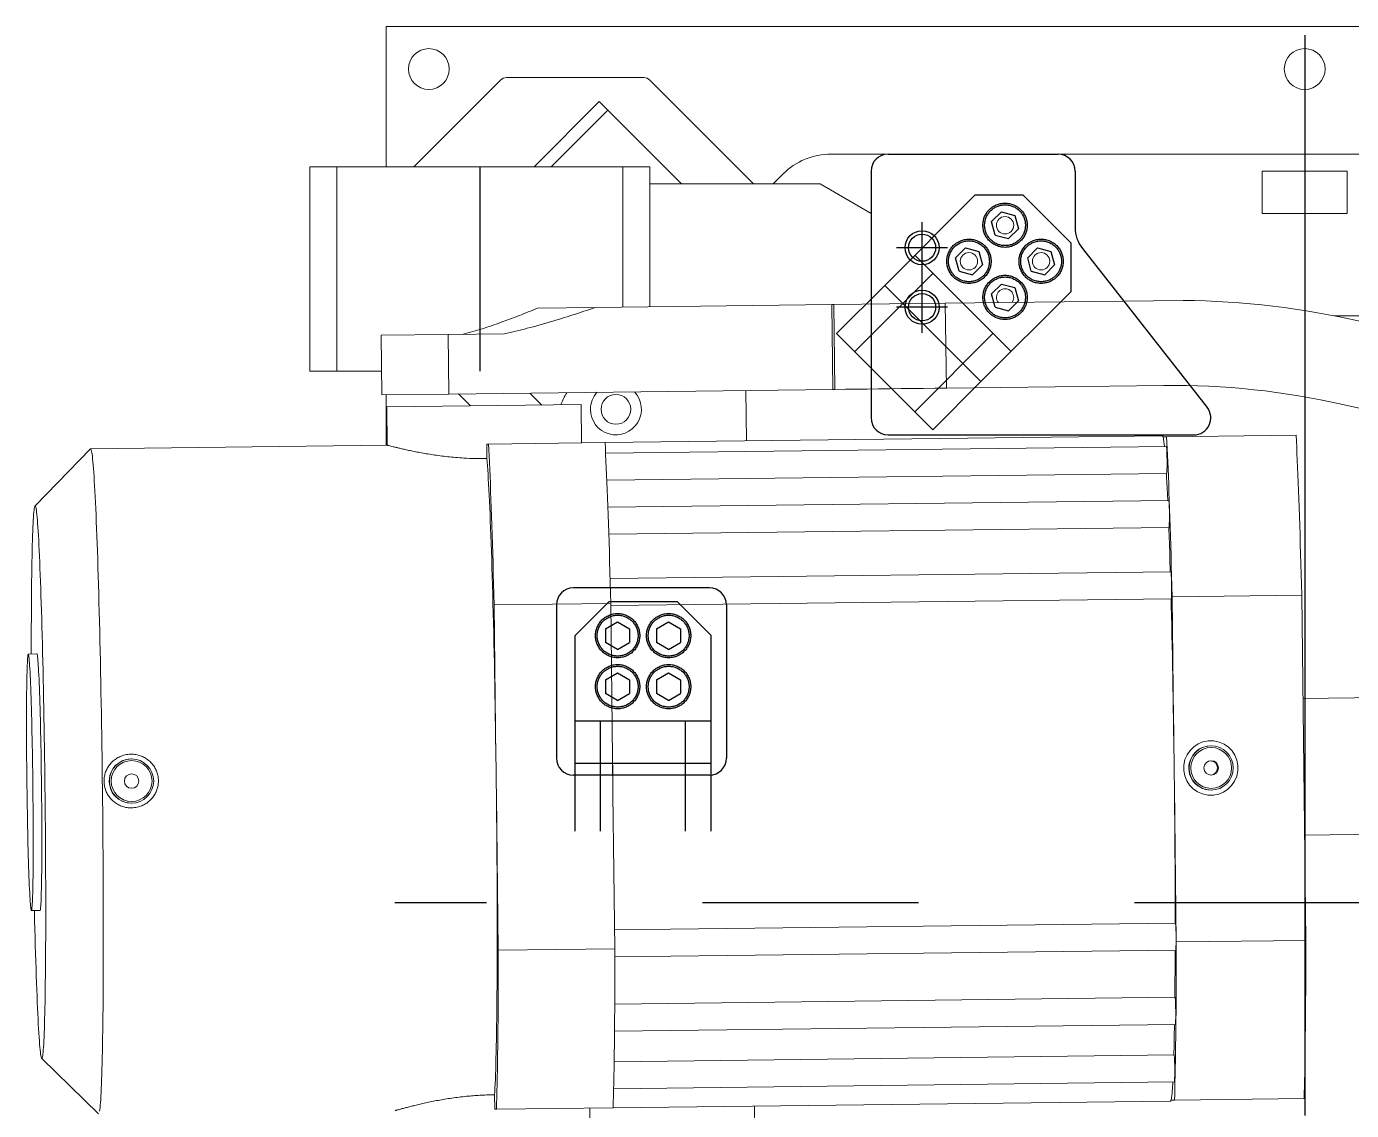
# Model space of a CAD drawing. Header units: millimetres. Extents: x 419 to 13500, y 498 to 10404.
# Drawn here: x 4496 to 5275, y 9001 to 9638 of the extents above; entities that cross this region are included whole.
import ezdxf

# ---------------------------------------------------------------- set-up
doc = ezdxf.new("R2010")
doc.units = ezdxf.units.MM
doc.header["$LTSCALE"] = 50
doc.linetypes.add('CENTERX2', pattern=[20.32, 12.7, -2.54, 2.54, -2.54])

msp = doc.modelspace()

# ---------------------------------------------------------------- linework, layer by layer
at = {"color": 7, "linetype": 'Continuous', "lineweight": 15}
for p, q in [((4707.32, 9638.37), (4707.32, 9555.87)), ((5787.32, 9638.37), (4707.32, 9638.37)), ((4774.47, 9606.88), (4723.46, 9555.87)), ((4858.71, 9608.37), (4778.06, 9608.37)), ((4923.31, 9545.87), (4862.3, 9606.88)), ((4832.53, 9594.23), (4794.17, 9555.87)), ((4837.52, 9589.23), (4832.53, 9594.23)), ((4880.88, 9545.87), (4837.52, 9589.23)), ((5002.32, 9563.37), (4968.82, 9563.37)), ((5002.32, 9563.37), (5102.32, 9563.37)), ((5392.32, 9563.37), (5102.32, 9563.37)), ((4662.32, 9435.87), (4662.32, 9555.87)), ((4678.32, 9555.87), (4662.32, 9555.87)), ((4678.32, 9435.87), (4678.32, 9555.87)), ((4846.32, 9555.87), (4678.32, 9555.87)), ((4862.32, 9555.87), (4846.32, 9555.87)), ((4862.32, 9473.6), (4862.32, 9555.87)), ((4940.53, 9551.65), (4934.75, 9545.87)), ((4992.32, 9553.37), (4992.32, 9528.55)), ((5112.32, 9553.37), (5112.32, 9520.28)), ((5222.32, 9553.37), (5222.32, 9528.37)), ((5272.32, 9553.37), (5222.32, 9553.37)), ((5272.32, 9528.37), (5272.32, 9553.37)), ((4862.32, 9545.87), (4962.32, 9545.87)), ((4992.32, 9528.55), (4962.32, 9545.87)), ((4992.32, 9528.55), (4992.32, 9475.17)), ((5222.32, 9528.37), (5272.32, 9528.37)), ((5116.59, 9507.93), (5140.91, 9476.96)), ((4969.25, 9474.89), (4830.17, 9473.21)), ((4970.39, 9474.9), (4969.25, 9474.89)), ((4969.25, 9474.89), (4969.85, 9425.04)), ((5036, 9475.7), (4970.39, 9474.9)), ((4970.39, 9474.9), (4971, 9425.05)), ((5175.82, 9477.39), (5036, 9475.7)), ((5036.6, 9425.84), (5036, 9475.7)), ((4830.17, 9473.21), (4796.12, 9472.8)), ((5377.32, 9468.37), (5264.63, 9468.37)), ((4776.72, 9457.83), (4743.72, 9457.43)), ((4743.72, 9457.43), (4704.24, 9456.95)), ((4704.24, 9456.95), (4704.67, 9421.83)), ((4743.72, 9457.43), (4744.15, 9422.31)), ((4678.32, 9435.87), (4662.32, 9435.87)), ((4704.5, 9435.87), (4678.32, 9435.87)), ((5164.48, 9427.39), (5036.6, 9425.84)), ((4744.15, 9422.31), (4704.67, 9421.83)), ((4707.32, 9421.86), (4707.32, 9392.24)), ((4969.85, 9425.04), (4744.15, 9422.31)), ((4749.82, 9422.38), (4756.84, 9415.35)), ((4791.74, 9422.88), (4798.76, 9415.85)), ((4918.65, 9424.42), (4919.01, 9394.79)), ((4919.01, 9394.79), (4918.65, 9424.42)), ((4971, 9425.05), (4969.85, 9425.04)), ((5233.7, 9422.88), (5233.7, 9422.87)), ((4821.9, 9416.13), (4707.61, 9414.75)), ((4707.61, 9414.75), (4707.88, 9392.24)), ((4822.17, 9393.62), (4821.9, 9416.13)), ((5320.65, 9404.64), (5269.64, 9416.23)), ((5163.67, 9397.75), (4835.92, 9393.79)), ((5164.02, 9397.19), (5166.04, 9397.21)), ((5242.21, 9398.13), (5166.04, 9397.21)), ((4533.35, 9390.08), (4500.76, 9356.67)), ((4707.89, 9392.24), (4533.45, 9390.13)), ((4766.35, 9392.95), (4767.36, 9392.96)), ((4766.45, 9384.41), (4766.35, 9392.95)), ((4835.92, 9393.79), (4767.36, 9392.96)), ((5166.03, 9391.6), (4836.25, 9387.61)), ((4836.99, 9371.73), (5166.23, 9375.71)), ((5167.43, 9359.86), (4837.6, 9355.87)), ((4838.13, 9339.99), (5167.62, 9343.97)), ((5168.72, 9317.93), (4838.89, 9313.94)), ((4839.27, 9298.05), (5168.91, 9302.04)), ((5245.52, 9304.12), (5169.35, 9303.2)), ((5169.35, 9303.2), (5170.44, 9212.27)), ((5245.52, 9304.12), (5247.96, 9101.26)), ((4839.26, 9299.21), (4770.7, 9298.38)), ((4770.7, 9298.38), (4771.79, 9207.45)), ((4839.26, 9299.21), (4840.35, 9208.28)), ((4501.9, 9269.61), (4496.82, 9269.55)), ((5387.46, 9245.08), (5246.25, 9243.37)), ((5192.16, 9215.58), (5192.02, 9215.58)), ((4557.38, 9207.91), (4557.22, 9207.91)), ((4840.35, 9208.28), (4840.6, 9187.28)), ((4772.05, 9186.45), (4773.14, 9095.52)), ((4840.6, 9187.28), (4841.7, 9096.35)), ((5170.69, 9191.27), (5171.78, 9100.34)), ((5192.33, 9189.58), (5192.48, 9189.59)), ((4557.54, 9181.91), (4557.69, 9181.91)), ((5405.65, 9165.03), (5247.21, 9163.11)), ((4498.64, 9118.82), (4503.72, 9118.88)), ((5171.34, 9111.36), (4841.56, 9107.38)), ((5247.96, 9101.26), (5171.78, 9100.34)), ((4841.7, 9096.35), (4773.14, 9095.52)), ((4841.7, 9091.49), (5171.53, 9095.47)), ((5171.13, 9067.79), (4841.61, 9063.81)), ((4841.49, 9047.92), (5171.32, 9051.9)), ((4504.69, 9031.82), (4538.08, 8999.21)), ((5170.56, 9033.92), (4841.26, 9029.94)), ((4840.96, 9014.05), (5170.76, 9018.03)), ((4771.08, 9001.98), (4770.97, 9010.52)), ((4840.65, 9002.82), (5168.39, 9006.78)), ((5170.75, 9007.38), (5168.73, 9007.36)), ((5246.93, 9008.3), (5170.75, 9007.38)), ((4772.09, 9001.99), (4771.08, 9001.98)), ((4840.65, 9002.82), (4772.09, 9001.99)), ((4827.06, 8988.88), (4826.9, 9002.65)), ((4923.74, 9003.82), (4923.9, 8990.05)), ((4923.9, 8990.05), (4923.74, 9003.82))]:
    msp.add_line(p, q, dxfattribs=at)
at = {"color": 7, "linetype": 'CENTERX2'}
for p, q in [((5247.32, 9633.37), (5247.32, 8613.37)), ((5000.39, 9486.23), (5053.43, 9539.26)), ((5081.71, 9539.26), (5053.43, 9539.26)), ((5081.71, 9539.26), (5109.99, 9510.97)), ((5068.99, 9529.45), (5063.23, 9523.69)), ((5068.99, 9529.45), (5076.87, 9527.34)), ((5022.32, 9458.37), (5022.32, 9523.37)), ((5065.34, 9515.82), (5063.23, 9523.69)), ((5076.87, 9527.34), (5078.98, 9519.47)), ((5065.34, 9515.82), (5073.21, 9513.71)), ((5078.98, 9519.47), (5073.21, 9513.71)), ((5037.32, 9508.37), (5007.32, 9508.37)), ((5047.78, 9508.24), (5042.02, 9502.48)), ((5047.78, 9508.24), (5055.65, 9506.13)), ((5055.65, 9506.13), (5057.76, 9498.26)), ((5090.21, 9508.24), (5084.44, 9502.48)), ((5090.21, 9508.24), (5098.08, 9506.13)), ((5098.08, 9506.13), (5100.19, 9498.26)), ((5109.99, 9482.69), (5109.99, 9510.97)), ((5018.07, 9503.9), (5074.64, 9447.33)), ((5044.13, 9494.6), (5042.02, 9502.48)), ((5057.76, 9498.26), (5052, 9492.5)), ((5086.55, 9494.6), (5084.44, 9502.48)), ((5100.19, 9498.26), (5094.43, 9492.5)), ((4982.72, 9447.33), (5028.68, 9493.3)), ((5044.13, 9494.6), (5052, 9492.5)), ((5086.55, 9494.6), (5094.43, 9492.5)), ((4972.11, 9457.94), (5000.39, 9486.23)), ((5000.39, 9486.23), (5056.96, 9429.66)), ((5000.39, 9486.23), (5056.96, 9429.66)), ((5056.96, 9429.66), (5109.99, 9482.69)), ((5068.99, 9487.03), (5063.23, 9481.26)), ((5065.34, 9473.39), (5063.23, 9481.26)), ((5068.99, 9487.03), (5076.87, 9484.92)), ((5076.87, 9484.92), (5078.98, 9477.04)), ((5037.32, 9473.37), (5007.32, 9473.37)), ((5065.34, 9473.39), (5073.21, 9471.28)), ((5078.98, 9477.04), (5073.21, 9471.28)), ((4972.11, 9457.94), (5028.68, 9401.37)), ((5018.07, 9411.98), (5064.03, 9457.94)), ((5028.68, 9401.37), (5056.96, 9429.66)), ((4838.32, 9300.37), (4818.32, 9280.37)), ((4838.32, 9300.37), (4878.32, 9300.37)), ((4898.32, 9280.37), (4878.32, 9300.37)), ((4836.26, 9284.44), (4843.32, 9288.52)), ((4843.32, 9288.52), (4850.38, 9284.44)), ((4866.26, 9284.44), (4873.32, 9288.52)), ((4873.32, 9288.52), (4880.38, 9284.44)), ((4818.32, 9205.37), (4818.32, 9280.37)), ((4836.26, 9284.44), (4836.26, 9276.29)), ((4850.38, 9284.44), (4850.38, 9276.29)), ((4866.26, 9284.44), (4866.26, 9276.29)), ((4880.38, 9284.44), (4880.38, 9276.29)), ((4898.32, 9205.37), (4898.32, 9280.37)), ((4843.32, 9272.22), (4836.26, 9276.29)), ((4843.32, 9272.22), (4850.38, 9276.29)), ((4873.32, 9272.22), (4866.26, 9276.29)), ((4873.32, 9272.22), (4880.38, 9276.29)), ((4836.26, 9254.44), (4843.32, 9258.52)), ((4843.32, 9258.52), (4850.38, 9254.44)), ((4866.26, 9254.44), (4873.32, 9258.52)), ((4873.32, 9258.52), (4880.38, 9254.44)), ((4836.26, 9254.44), (4836.26, 9246.29)), ((4850.38, 9254.44), (4850.38, 9246.29)), ((4866.26, 9254.44), (4866.26, 9246.29)), ((4880.38, 9254.44), (4880.38, 9246.29)), ((4843.32, 9242.22), (4836.26, 9246.29)), ((4843.32, 9242.22), (4850.38, 9246.29)), ((4873.32, 9242.22), (4866.26, 9246.29)), ((4873.32, 9242.22), (4880.38, 9246.29)), ((4818.32, 9230.37), (4898.32, 9230.37)), ((4833.32, 9165.37), (4833.32, 9230.37)), ((4883.32, 9165.37), (4883.32, 9230.37)), ((4818.32, 9205.37), (4898.32, 9205.37)), ((4818.32, 9205.37), (4898.32, 9205.37)), ((4818.32, 9165.37), (4818.32, 9205.37)), ((4898.32, 9165.37), (4898.32, 9205.37)), ((5782.32, 9123.37), (4712.32, 9123.37))]:
    msp.add_line(p, q, dxfattribs=at)
at = {"color": 8, "linetype": 'Continuous', "lineweight": 15}
for p, q in [((4837.52, 9589.23), (4804.15, 9555.87)), ((4846.32, 9473.4), (4846.32, 9555.87))]:
    msp.add_line(p, q, dxfattribs=at)
at = {"color": 7, "linetype": 'Continuous'}
for p, q in [((5002.32, 9563.37), (5102.32, 9563.37)), ((4762.32, 9555.87), (4762.32, 9435.87)), ((4992.32, 9553.37), (4992.32, 9408.37)), ((5112.32, 9553.37), (5112.32, 9520.28)), ((5116.59, 9507.93), (5189.93, 9414.54)), ((5002.32, 9398.37), (5182.07, 9398.37)), ((4897.32, 9308.37), (4817.32, 9308.37)), ((4807.32, 9298.37), (4807.32, 9208.37)), ((4907.32, 9298.37), (4907.32, 9208.37)), ((4897.32, 9198.37), (4817.32, 9198.37))]:
    msp.add_line(p, q, dxfattribs=at)
at = {"color": 7, "linetype": 'Continuous', "lineweight": 15, "flags": 128}
for points in [[(5036.6, 9425.84), (5029.92, 9425.76), (5023.25, 9425.68), (5016.59, 9425.6), (5009.95, 9425.52), (5003.34, 9425.44), (4996.77, 9425.36), (4990.24, 9425.28), (4983.76, 9425.2), (4977.35, 9425.13), (4971, 9425.05)], [(5163.67, 9397.75), (5163.75, 9397.72), (5163.84, 9397.61), (5163.93, 9397.44), (5164.02, 9397.19)], [(5166.04, 9397.21), (5166.22, 9393.83), (5166.41, 9390.24), (5166.59, 9386.46), (5166.78, 9382.49), (5166.96, 9378.33), (5167.14, 9373.99), (5167.33, 9369.47), (5167.51, 9364.78), (5167.68, 9359.92), (5167.86, 9354.89), (5168.04, 9349.71), (5168.21, 9344.37), (5168.38, 9338.88), (5168.55, 9333.26), (5168.71, 9327.49), (5168.88, 9321.6), (5169.04, 9315.58), (5169.19, 9309.45), (5169.35, 9303.2)], [(5242.21, 9398.13), (5242.4, 9394.75), (5242.58, 9391.16), (5242.77, 9387.38), (5242.95, 9383.41), (5243.14, 9379.25), (5243.32, 9374.91), (5243.5, 9370.39), (5243.68, 9365.7), (5243.86, 9360.84), (5244.04, 9355.81), (5244.21, 9350.63), (5244.38, 9345.29), (5244.55, 9339.8), (5244.72, 9334.18), (5244.89, 9328.41), (5245.05, 9322.52), (5245.21, 9316.5), (5245.37, 9310.37), (5245.52, 9304.12)], [(4533.35, 9390.08), (4533.38, 9390.11), (4533.53, 9390.11), (4533.68, 9389.9), (4533.83, 9389.48), (4533.99, 9388.85), (4534.15, 9388), (4534.31, 9386.95), (4534.47, 9385.69), (4534.63, 9384.23), (4534.8, 9382.56), (4534.96, 9380.68), (4535.13, 9378.61), (4535.3, 9376.33), (4535.46, 9373.86), (4535.63, 9371.19), (4535.8, 9368.34), (4535.97, 9365.29), (4536.14, 9362.07), (4536.3, 9358.66), (4536.47, 9355.07), (4536.64, 9351.31), (4536.8, 9347.38), (4536.97, 9343.28), (4537.13, 9339.02), (4537.29, 9334.61), (4537.45, 9330.05), (4537.61, 9325.34), (4537.77, 9320.48), (4537.92, 9315.49), (4538.07, 9310.37), (4538.22, 9305.13), (4538.37, 9299.77), (4538.52, 9294.29), (4538.66, 9288.7), (4538.8, 9283.02), (4538.93, 9277.23), (4539.06, 9271.36), (4539.19, 9265.4), (4539.32, 9259.37), (4539.44, 9253.27), (4539.55, 9247.11), (4539.67, 9240.88), (4539.77, 9234.61), (4539.88, 9228.3), (4539.98, 9221.94), (4540.07, 9215.56), (4540.17, 9209.16), (4540.25, 9202.74), (4540.33, 9196.31), (4540.41, 9189.88), (4540.48, 9183.46), (4540.55, 9177.04), (4540.61, 9170.65), (4540.66, 9164.28), (4540.72, 9157.95), (4540.76, 9151.65), (4540.8, 9145.4), (4540.84, 9139.21), (4540.87, 9133.07), (4540.89, 9127), (4540.91, 9121.01), (4540.92, 9115.09), (4540.93, 9109.26), (4540.93, 9103.52), (4540.93, 9097.88), (4540.92, 9092.35), (4540.9, 9086.92), (4540.88, 9081.62), (4540.86, 9076.43), (4540.83, 9071.38), (4540.79, 9066.45), (4540.75, 9061.67), (4540.7, 9057.03), (4540.65, 9052.54), (4540.59, 9048.2), (4540.53, 9044.02), (4540.46, 9040), (4540.39, 9036.15), (4540.31, 9032.47), (4540.23, 9028.97), (4540.14, 9025.65), (4540.05, 9022.51), (4539.95, 9019.55), (4539.85, 9016.79), (4539.74, 9014.22), (4539.63, 9011.84), (4539.52, 9009.66), (4539.4, 9007.68), (4539.28, 9005.91), (4539.15, 9004.33), (4539.02, 9002.97), (4538.89, 9001.81), (4538.76, 9000.86)], [(4767.36, 9392.96), (4767.55, 9389.58), (4767.74, 9385.99), (4767.92, 9382.21), (4768.11, 9378.23), (4768.3, 9374.06), (4768.48, 9369.7), (4768.66, 9365.16), (4768.84, 9360.44), (4769.02, 9355.55), (4769.2, 9350.49), (4769.38, 9345.27), (4769.55, 9339.9), (4769.73, 9334.37), (4769.9, 9328.7), (4770.06, 9322.89), (4770.23, 9316.94), (4770.39, 9310.88), (4770.55, 9304.69), (4770.7, 9298.38)], [(4835.92, 9393.79), (4836.11, 9390.41), (4836.29, 9386.82), (4836.48, 9383.04), (4836.67, 9379.06), (4836.85, 9374.89), (4837.04, 9370.53), (4837.22, 9365.99), (4837.4, 9361.27), (4837.58, 9356.38), (4837.76, 9351.32), (4837.94, 9346.1), (4838.11, 9340.72), (4838.28, 9335.2), (4838.45, 9329.53), (4838.62, 9323.72), (4838.78, 9317.77), (4838.95, 9311.7), (4839.1, 9305.51), (4839.26, 9299.21)], [(4771.79, 9207.45), (4771.71, 9213.9), (4771.61, 9220.33), (4771.52, 9226.74), (4771.41, 9233.11), (4771.31, 9239.44), (4771.2, 9245.73), (4771.08, 9251.96), (4770.96, 9258.14), (4770.84, 9264.25), (4770.72, 9270.29), (4770.58, 9276.24), (4770.45, 9282.11), (4770.31, 9287.89), (4770.17, 9293.57), (4770.03, 9299.14), (4769.88, 9304.61), (4769.74, 9309.95), (4769.58, 9315.17), (4769.43, 9320.27), (4769.27, 9325.23), (4769.12, 9330.05), (4768.96, 9334.72), (4768.79, 9339.25), (4768.63, 9343.62), (4768.47, 9347.83), (4768.3, 9351.88), (4768.13, 9355.75), (4767.97, 9359.46), (4767.8, 9362.98), (4767.63, 9366.33), (4767.46, 9369.49), (4767.29, 9372.47), (4767.12, 9375.25), (4766.95, 9377.84), (4766.79, 9380.23), (4766.62, 9382.42), (4766.45, 9384.41)], [(5166.03, 9375.71), (5166.14, 9373.58), (5166.31, 9370.4), (5166.48, 9367.04), (5166.65, 9363.5), (5166.81, 9359.85)], [(4504.77, 9031.78), (4504.91, 9031.89), (4505.04, 9032.21), (4505.17, 9032.74), (4505.3, 9033.48), (4505.42, 9034.43), (4505.54, 9035.59), (4505.65, 9036.96), (4505.77, 9038.53), (4505.87, 9040.3), (4505.98, 9042.27), (4506.08, 9044.45), (4506.17, 9046.82), (4506.27, 9049.38), (4506.35, 9052.13), (4506.43, 9055.06), (4506.51, 9058.18), (4506.59, 9061.47), (4506.65, 9064.94), (4506.72, 9068.57), (4506.77, 9072.37), (4506.83, 9076.33), (4506.87, 9080.44), (4506.92, 9084.7), (4506.95, 9089.1), (4506.98, 9093.64), (4507.01, 9098.32), (4507.03, 9103.11), (4507.05, 9108.03), (4507.05, 9113.05), (4507.06, 9118.19), (4507.06, 9123.42), (4507.05, 9128.75), (4507.04, 9134.16), (4507.02, 9139.64), (4507, 9145.2), (4506.97, 9150.83), (4506.93, 9156.51), (4506.89, 9162.24), (4506.85, 9168.01), (4506.8, 9173.82), (4506.74, 9179.65), (4506.68, 9185.5), (4506.61, 9191.36), (4506.54, 9197.23), (4506.47, 9203.09), (4506.39, 9208.94), (4506.3, 9214.77), (4506.21, 9220.58), (4506.12, 9226.35), (4506.02, 9232.08), (4505.91, 9237.76), (4505.81, 9243.38), (4505.7, 9248.94), (4505.58, 9254.43), (4505.47, 9259.84), (4505.34, 9265.16), (4505.22, 9270.39), (4505.09, 9275.52), (4504.96, 9280.55), (4504.83, 9285.46), (4504.69, 9290.26), (4504.55, 9294.93), (4504.41, 9299.46), (4504.27, 9303.86), (4504.12, 9308.12), (4503.97, 9312.23), (4503.83, 9316.19), (4503.68, 9319.98), (4503.53, 9323.62), (4503.37, 9327.08), (4503.22, 9330.37), (4503.07, 9333.48), (4502.92, 9336.42), (4502.76, 9339.16), (4502.61, 9341.72), (4502.46, 9344.09), (4502.3, 9346.26), (4502.15, 9348.23), (4502, 9350), (4501.85, 9351.57), (4501.7, 9352.93), (4501.55, 9354.08), (4501.41, 9355.03), (4501.26, 9355.77), (4501.12, 9356.3), (4500.98, 9356.61), (4500.84, 9356.72), (4500.71, 9356.61), (4500.58, 9356.29), (4500.45, 9355.76), (4500.32, 9355.02), (4500.2, 9354.07), (4500.08, 9352.91), (4499.96, 9351.54), (4499.85, 9349.97), (4499.74, 9348.2), (4499.64, 9346.22), (4499.54, 9344.05), (4499.44, 9341.68), (4499.35, 9339.12), (4499.27, 9336.37), (4499.18, 9333.44), (4499.11, 9330.32), (4499.03, 9327.03), (4498.96, 9323.56), (4498.9, 9319.93), (4498.84, 9316.13), (4498.79, 9312.17), (4498.74, 9308.06), (4498.7, 9303.8), (4498.66, 9299.39), (4498.63, 9294.85), (4498.61, 9290.18), (4498.59, 9285.39), (4498.57, 9280.47), (4498.56, 9275.44), (4498.56, 9270.31), (4498.56, 9269.57)], [(5167.44, 9343.97), (5167.47, 9343.28), (5167.63, 9338.77), (5167.79, 9334.1), (5167.94, 9329.3), (5168.1, 9324.36), (5168.25, 9319.28), (5168.29, 9317.92)], [(5168.72, 9302.04), (5168.83, 9297.78), (5168.97, 9292.14), (5169.11, 9286.4), (5169.24, 9280.56), (5169.37, 9274.65), (5169.49, 9268.65), (5169.62, 9262.58), (5169.73, 9256.45), (5169.85, 9250.26), (5169.96, 9244.02), (5170.06, 9237.73), (5170.16, 9231.41), (5170.26, 9225.05), (5170.35, 9218.67), (5170.44, 9212.27)], [(4498.64, 9118.82), (4498.73, 9118.93), (4498.82, 9119.25), (4498.91, 9119.79), (4498.99, 9120.53), (4499.07, 9121.48), (4499.14, 9122.64), (4499.22, 9124.01), (4499.28, 9125.57), (4499.35, 9127.32), (4499.4, 9129.27), (4499.46, 9131.4), (4499.5, 9133.7), (4499.55, 9136.18), (4499.59, 9138.83), (4499.62, 9141.63), (4499.65, 9144.57), (4499.67, 9147.66), (4499.68, 9150.89), (4499.7, 9154.23), (4499.7, 9157.69), (4499.7, 9161.25), (4499.7, 9164.9), (4499.68, 9168.64), (4499.67, 9172.45), (4499.65, 9176.32), (4499.62, 9180.24), (4499.58, 9184.21), (4499.55, 9188.2), (4499.5, 9192.2), (4499.45, 9196.22), (4499.4, 9200.22), (4499.34, 9204.21), (4499.28, 9208.17), (4499.21, 9212.09), (4499.14, 9215.97), (4499.07, 9219.77), (4498.99, 9223.51), (4498.9, 9227.16), (4498.82, 9230.72), (4498.73, 9234.18), (4498.64, 9237.52), (4498.54, 9240.74), (4498.45, 9243.83), (4498.35, 9246.78), (4498.25, 9249.58), (4498.15, 9252.22), (4498.04, 9254.7), (4497.94, 9257), (4497.83, 9259.13), (4497.73, 9261.07), (4497.62, 9262.83), (4497.52, 9264.39), (4497.41, 9265.75), (4497.31, 9266.9), (4497.21, 9267.85), (4497.11, 9268.6), (4497.01, 9269.13), (4496.91, 9269.45), (4496.82, 9269.55), (4496.73, 9269.44), (4496.64, 9269.12), (4496.55, 9268.59), (4496.47, 9267.85), (4496.39, 9266.89), (4496.32, 9265.73), (4496.25, 9264.37), (4496.18, 9262.81), (4496.12, 9261.05), (4496.06, 9259.11), (4496, 9256.98), (4495.96, 9254.67), (4495.91, 9252.19), (4495.88, 9249.55), (4495.84, 9246.75), (4495.81, 9243.8), (4495.79, 9240.71), (4495.78, 9237.49), (4495.77, 9234.15), (4495.76, 9230.69), (4495.76, 9227.13), (4495.77, 9223.47), (4495.78, 9219.73), (4495.79, 9215.92), (4495.82, 9212.05), (4495.84, 9208.13), (4495.88, 9204.17), (4495.92, 9200.18), (4495.96, 9196.17), (4496.01, 9192.16), (4496.06, 9188.15), (4496.12, 9184.16), (4496.18, 9180.2), (4496.25, 9176.28), (4496.32, 9172.41), (4496.4, 9168.6), (4496.47, 9164.86), (4496.56, 9161.21), (4496.64, 9157.65), (4496.73, 9154.19), (4496.82, 9150.85), (4496.92, 9147.63), (4497.01, 9144.54), (4497.11, 9141.6), (4497.21, 9138.8), (4497.32, 9136.16), (4497.42, 9133.68), (4497.52, 9131.37), (4497.63, 9129.25), (4497.73, 9127.3), (4497.84, 9125.55), (4497.94, 9123.99), (4498.05, 9122.63), (4498.15, 9121.47), (4498.25, 9120.52), (4498.35, 9119.78), (4498.45, 9119.25), (4498.55, 9118.93), (4498.64, 9118.82)], [(4503.72, 9118.88), (4503.81, 9118.99), (4503.9, 9119.31), (4503.99, 9119.85), (4504.07, 9120.59), (4504.15, 9121.54), (4504.22, 9122.7), (4504.29, 9124.07), (4504.36, 9125.63), (4504.42, 9127.38), (4504.48, 9129.33), (4504.53, 9131.46), (4504.58, 9133.77), (4504.63, 9136.24), (4504.66, 9138.89), (4504.7, 9141.69), (4504.72, 9144.64), (4504.75, 9147.73), (4504.76, 9150.95), (4504.77, 9154.29), (4504.78, 9157.75), (4504.78, 9161.31), (4504.77, 9164.96), (4504.76, 9168.7), (4504.75, 9172.51), (4504.72, 9176.38), (4504.7, 9180.31), (4504.66, 9184.27), (4504.62, 9188.26), (4504.58, 9192.26), (4504.53, 9196.28), (4504.48, 9200.28), (4504.42, 9204.27), (4504.36, 9208.23), (4504.29, 9212.16), (4504.22, 9216.03), (4504.14, 9219.84), (4504.07, 9223.57), (4503.98, 9227.23), (4503.9, 9230.79), (4503.81, 9234.24), (4503.72, 9237.59), (4503.62, 9240.81), (4503.52, 9243.89), (4503.43, 9246.84), (4503.33, 9249.64), (4503.22, 9252.28), (4503.12, 9254.76), (4503.02, 9257.06), (4502.91, 9259.19), (4502.81, 9261.13), (4502.7, 9262.89), (4502.6, 9264.45), (4502.49, 9265.81), (4502.39, 9266.96), (4502.29, 9267.92), (4502.19, 9268.66), (4502.09, 9269.19), (4501.99, 9269.51), (4501.9, 9269.61), (4501.9, 9269.61)], [(5170.44, 9212.27), (5170.47, 9209.65), (5170.51, 9207.02), (5170.54, 9204.4), (5170.57, 9201.77), (5170.6, 9199.14), (5170.63, 9196.52), (5170.66, 9193.89), (5170.69, 9191.27)], [(4772.05, 9186.45), (4772.02, 9189.07), (4771.99, 9191.7), (4771.96, 9194.32), (4771.93, 9196.95), (4771.9, 9199.58), (4771.86, 9202.2), (4771.83, 9204.83), (4771.79, 9207.45)], [(4840.35, 9208.28), (4840.39, 9205.66), (4840.42, 9203.03), (4840.45, 9200.41), (4840.48, 9197.78), (4840.52, 9195.15), (4840.55, 9192.53), (4840.58, 9189.9), (4840.6, 9187.28)], [(4770.97, 9010.52), (4771.09, 9012.5), (4771.2, 9014.68), (4771.31, 9017.06), (4771.42, 9019.64), (4771.52, 9022.41), (4771.62, 9025.37), (4771.71, 9028.51), (4771.8, 9031.84), (4771.88, 9035.35), (4771.96, 9039.03), (4772.03, 9042.89), (4772.1, 9046.91), (4772.16, 9051.09), (4772.22, 9055.43), (4772.27, 9059.93), (4772.32, 9064.58), (4772.36, 9069.37), (4772.4, 9074.29), (4772.43, 9079.36), (4772.45, 9084.55), (4772.47, 9089.86), (4772.49, 9095.29), (4772.5, 9100.82), (4772.5, 9106.47), (4772.5, 9112.21), (4772.49, 9118.04), (4772.48, 9123.96), (4772.46, 9129.96), (4772.43, 9136.04), (4772.4, 9142.18), (4772.37, 9148.38), (4772.33, 9154.63), (4772.28, 9160.93), (4772.23, 9167.26), (4772.18, 9173.64), (4772.11, 9180.03), (4772.05, 9186.45)], [(5170.69, 9191.27), (5170.76, 9184.75), (5170.82, 9178.25), (5170.88, 9171.78), (5170.93, 9165.34), (5170.98, 9158.94), (5171.02, 9152.59), (5171.05, 9146.3), (5171.08, 9140.07), (5171.1, 9133.91), (5171.12, 9127.82), (5171.14, 9121.82), (5171.14, 9115.91), (5171.14, 9111.36)], [(4500.38, 9118.84), (4500.4, 9118.11), (4500.53, 9112.98), (4500.66, 9107.95), (4500.79, 9103.04), (4500.93, 9098.24), (4501.07, 9093.57), (4501.21, 9089.03), (4501.35, 9084.63), (4501.5, 9080.38), (4501.64, 9076.27), (4501.79, 9072.31), (4501.94, 9068.51), (4502.09, 9064.88), (4502.24, 9061.42), (4502.4, 9058.13), (4502.55, 9055.01), (4502.7, 9052.08), (4502.86, 9049.34), (4503.01, 9046.78), (4503.16, 9044.41), (4503.31, 9042.24), (4503.47, 9040.27), (4503.62, 9038.5), (4503.77, 9036.93), (4503.92, 9035.57), (4504.06, 9034.41), (4504.21, 9033.47), (4504.35, 9032.73), (4504.5, 9032.2), (4504.64, 9031.89), (4504.77, 9031.78)], [(5171.78, 9100.34), (5171.78, 9094.17), (5171.77, 9088.1), (5171.76, 9082.16), (5171.74, 9076.34), (5171.71, 9070.64), (5171.68, 9065.08), (5171.64, 9059.66), (5171.6, 9054.39), (5171.55, 9049.26), (5171.49, 9044.29), (5171.43, 9039.49), (5171.36, 9034.85), (5171.29, 9030.38), (5171.21, 9026.08), (5171.13, 9021.96), (5171.04, 9018.03), (5170.95, 9014.29), (5170.85, 9010.74), (5170.75, 9007.38)], [(5247.96, 9101.26), (5247.96, 9095.09), (5247.95, 9089.03), (5247.93, 9083.08), (5247.91, 9077.26), (5247.88, 9071.56), (5247.85, 9066), (5247.81, 9060.58), (5247.77, 9055.31), (5247.72, 9050.18), (5247.66, 9045.22), (5247.6, 9040.41), (5247.54, 9035.77), (5247.47, 9031.3), (5247.39, 9027), (5247.31, 9022.89), (5247.22, 9018.95), (5247.13, 9015.21), (5247.03, 9011.66), (5246.93, 9008.3)], [(4773.14, 9095.52), (4773.14, 9089.29), (4773.13, 9083.17), (4773.11, 9077.18), (4773.09, 9071.3), (4773.06, 9065.56), (4773.03, 9059.96), (4772.99, 9054.5), (4772.95, 9049.18), (4772.9, 9044.02), (4772.84, 9039.02), (4772.78, 9034.19), (4772.71, 9029.52), (4772.64, 9025.03), (4772.56, 9020.72), (4772.48, 9016.59), (4772.39, 9012.65), (4772.29, 9008.9), (4772.19, 9005.34), (4772.09, 9001.99)], [(4841.7, 9096.35), (4841.69, 9090.12), (4841.68, 9084), (4841.67, 9078.01), (4841.65, 9072.13), (4841.62, 9066.39), (4841.59, 9060.79), (4841.55, 9055.32), (4841.5, 9050.01), (4841.45, 9044.85), (4841.4, 9039.85), (4841.34, 9035.02), (4841.27, 9030.35), (4841.2, 9025.86), (4841.12, 9021.55), (4841.03, 9017.42), (4840.94, 9013.48), (4840.85, 9009.73), (4840.75, 9006.17), (4840.65, 9002.82)], [(5171.12, 9095.47), (5171.11, 9093.29), (5171.09, 9087.93), (5171.06, 9082.69), (5171.03, 9077.59), (5170.99, 9072.62), (5170.95, 9067.8), (5170.95, 9067.79)], [(5170.74, 9051.9), (5170.72, 9050.08), (5170.64, 9046.07), (5170.57, 9042.22), (5170.49, 9038.56), (5170.4, 9035.08), (5170.37, 9033.92)], [(5168.73, 9007.36), (5168.65, 9007.1), (5168.56, 9006.93), (5168.48, 9006.82), (5168.39, 9006.78)]]:
    msp.add_lwpolyline(points, dxfattribs=at)
at = {"color": 7, "linetype": 'Continuous', "lineweight": 15}
for centre, radius in [((4732.32, 9613.37), 12), ((5247.32, 9613.37), 12), ((5071.1, 9521.58), 5.1), ((5049.89, 9500.37), 5.1), ((5092.32, 9500.37), 5.1), ((4842.32, 9413.37), 8.75), ((5192.32, 9202.58), 13), ((5192.34, 9202.58), 12), ((4557.54, 9194.91), 13), ((4557.56, 9194.91), 12), ((5192.34, 9202.58), 4.25), ((4557.56, 9194.91), 4.25)]:
    msp.add_circle(centre, radius, dxfattribs=at)
at = {"color": 7, "linetype": 'CENTERX2'}
for centre, radius in [((5071.1, 9521.58), 13), ((5071.1, 9521.58), 12), ((5049.89, 9500.37), 13), ((5049.89, 9500.37), 12), ((5092.32, 9500.37), 13), ((5092.32, 9500.37), 12), ((5071.1, 9479.15), 13), ((5071.1, 9479.15), 12), ((4843.32, 9280.37), 13), ((4843.32, 9280.37), 12), ((4873.32, 9280.37), 13), ((4873.32, 9280.37), 12), ((4843.32, 9250.37), 13), ((4873.32, 9250.37), 13), ((4843.32, 9250.37), 12), ((4873.32, 9250.37), 12)]:
    msp.add_circle(centre, radius, dxfattribs=at)
at = {"color": 7, "linetype": 'Continuous'}
for centre, radius in [((5022.32, 9508.37), 10), ((5022.32, 9508.37), 8), ((5022.32, 9473.37), 10), ((5022.32, 9473.37), 8)]:
    msp.add_circle(centre, radius, dxfattribs=at)
at = {"color": 7, "linetype": 'Continuous', "lineweight": 15}
for centre, radius, start, end in [((4778.06, 9603.29), 5.08, 90, 135), ((4858.71, 9603.29), 5.08, 45, 90), ((4968.82, 9523.37), 40, 90, 135), ((5002.32, 9553.37), 10, 90, 180), ((5102.32, 9553.37), 10, 0, 90), ((5132.32, 9520.28), 20, 180, 218.14657), ((5071.1, 9479.15), 5.1, 324.19102, 180), ((5071.1, 9479.15), 5.1, 180, 217.19424), ((5169.92, 8977.42), 500, 77.1969, 89.32339), ((5169.92, 8977.42), 450, 77.1969, 90.69263), ((4847.32, 9401.87), 40, 147.86425, 159.32661), ((4842.32, 9413.37), 15, 180, 43.14874), ((4842.32, 9413.37), 15, 138.23652, 180), ((5126.29, 9388.57), 38.7, 4.45912, 12.8591), ((5032.26, 9382.03), 134.12, 357.29624, 4.08902), ((5033.65, 9350.3), 134.12, 357.29624, 4.08902), ((5034.95, 9308.36), 134.12, 357.29624, 4.08902), ((4557.37, 9194.89), 12.98, 90.62663, 270.7541), ((5191.7, 9202.58), 4.25, 275.00947, 86.3758), ((5037.56, 9101.8), 134.12, 357.29624, 4.08902), ((5037.35, 9058.23), 134.12, 357.29624, 4.08902), ((5036.79, 9024.36), 134.12, 357.29624, 4.08902), ((5099.42, 9019.49), 70.37, 350.06616, 358.79996)]:
    msp.add_arc(centre, radius, start, end, dxfattribs=at)
at = {"color": 7, "linetype": 'Continuous'}
for centre, radius, start, end in [((5002.32, 9553.37), 10, 90, 180), ((5102.32, 9553.37), 10, 0, 90), ((5132.32, 9520.28), 20, 180, 218.14657), ((5182.07, 9408.37), 10, 270, 38.14657), ((5002.32, 9408.37), 10, 180, 270), ((4817.32, 9298.37), 10, 90, 180), ((4897.32, 9298.37), 10, 0, 90), ((4817.32, 9208.37), 10, 180, 270), ((4897.32, 9208.37), 10, 270, 0)]:
    msp.add_arc(centre, radius, start, end, dxfattribs=at)
at = {"color": 7, "linetype": 'Continuous', "lineweight": 15}
msp.add_ellipse((5192.1, 9202.59), major_axis=(1.71, 15.91), ratio=0.999723, dxfattribs=at)
msp.add_ellipse((5192.17, 9202.58), major_axis=(1.73, 12.88), ratio=0.999719, start_param=0.145598, end_param=3.287191, dxfattribs=at)
for points, knots in [([(4796.12, 9472.8), (4792.54, 9471.34), (4785.37, 9468.42), (4774.54, 9464.35), (4763.64, 9460.57), (4756.27, 9458.55), (4752.58, 9457.54)], [0, 0, 0, 0, 0.2496493, 0.4993719, 0.749523, 1, 1, 1, 1]), ([(4776.72, 9457.83), (4781.23, 9458.84), (4790.24, 9460.88), (4803.62, 9464.68), (4816.93, 9468.79), (4825.76, 9471.73), (4830.17, 9473.21)], [0, 0, 0, 0, 0.2493271, 0.4990694, 0.7494876, 1, 1, 1, 1]), ([(4707.89, 9392.24), (4707.96, 9392.23), (4708.11, 9392.21), (4708.81, 9392.05), (4709.87, 9391.79), (4711.32, 9391.43), (4713.11, 9390.99), (4715.24, 9390.47), (4717.72, 9389.9), (4720.54, 9389.27), (4723.65, 9388.62), (4727.07, 9387.95), (4730.8, 9387.28), (4734.79, 9386.64), (4738.99, 9386.04), (4743.42, 9385.51), (4748.06, 9385.06), (4753.45, 9384.67), (4758.47, 9384.46), (4763.01, 9384.39), (4765.31, 9384.4), (4766.45, 9384.41)], [0, 0, 0, 0, 0.051223, 0.1028133, 0.1555538, 0.2086869, 0.2599076, 0.3114744, 0.3641117, 0.4171106, 0.469602, 0.5224434, 0.576385, 0.6307076, 0.684227, 0.7381296, 0.7932655, 0.8488399, 0.923818, 0.961909, 1, 1, 1, 1]), ([(4557.5, 9179.15), (4556.85, 9179.17), (4555.32, 9179.2), (4552.92, 9179.68), (4550.4, 9180.61), (4548.07, 9181.96), (4546.01, 9183.66), (4544.25, 9185.7), (4542.87, 9187.98), (4541.89, 9190.48), (4541.36, 9193.09), (4541.28, 9195.77), (4541.65, 9198.39), (4542.47, 9200.94), (4543.7, 9203.3), (4545.32, 9205.44), (4547.27, 9207.26), (4549.53, 9208.76), (4552.24, 9209.96), (4555.14, 9210.62), (4558.11, 9210.72), (4560.77, 9210.37), (4563.36, 9209.58), (4565.76, 9208.38), (4567.94, 9206.79), (4569.81, 9204.88), (4571.34, 9202.66), (4572.46, 9200.24), (4573.16, 9197.65), (4573.4, 9195.01), (4573.18, 9192.34), (4572.52, 9189.77), (4571.43, 9187.32), (4569.94, 9185.11), (4568.08, 9183.16), (4565.94, 9181.55), (4563.52, 9180.31), (4560.71, 9179.38), (4558.65, 9179.23), (4557.5, 9179.15)], [0, 0, 0, 0, 0.019546, 0.046094, 0.073391, 0.099866, 0.127094, 0.153503, 0.180684, 0.206983, 0.234068, 0.260265, 0.287247, 0.313476, 0.34048, 0.366895, 0.394077, 0.420684, 0.448054, 0.48299, 0.509586, 0.536931, 0.563466, 0.590751, 0.617206, 0.644421, 0.6708, 0.697956, 0.724215, 0.751262, 0.777449, 0.80442, 0.830697, 0.857745, 0.884231, 0.911482, 0.938124, 0.965527, 1, 1, 1, 1]), ([(4770.97, 9010.52), (4769.69, 9010.49), (4767.12, 9010.45), (4763.25, 9010.28), (4759.38, 9010.03), (4755.34, 9009.69), (4751.18, 9009.26), (4746.91, 9008.71), (4742.76, 9008.09), (4738.75, 9007.41), (4734.93, 9006.69), (4731.31, 9005.95), (4727.92, 9005.19), (4724.8, 9004.45), (4721.98, 9003.75), (4719.49, 9003.1), (4717.32, 9002.52), (4715.62, 9002.06), (4714.34, 9001.7), (4713.43, 9001.46), (4712.82, 9001.3), (4712.69, 9001.28), (4712.62, 9001.27)], [0, 0, 0, 0, 0.0426438, 0.0855003, 0.1290137, 0.1727493, 0.2231772, 0.2739399, 0.3257357, 0.3778796, 0.4300656, 0.4825971, 0.5362099, 0.5901956, 0.6437187, 0.6976211, 0.7527409, 0.808292, 0.8554887, 0.9029655, 0.9513286, 1, 1, 1, 1])]:
    msp.add_open_spline(points, degree=3, knots=knots, dxfattribs=at)

doc.saveas('drawing.dxf')
